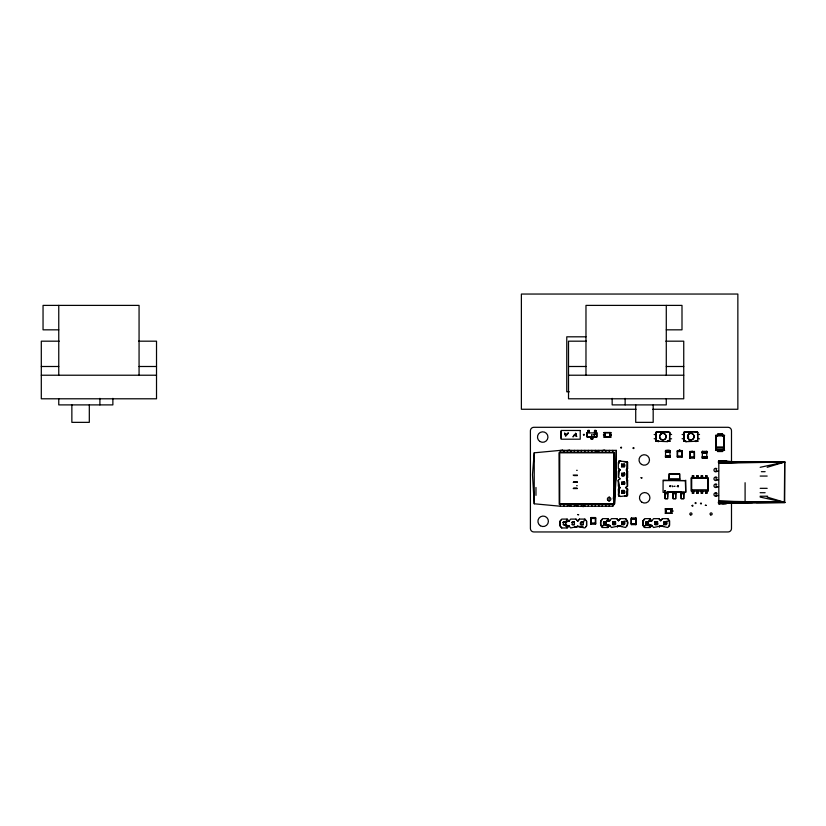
<?xml version="1.0" encoding="UTF-8"?>
<svg xmlns="http://www.w3.org/2000/svg" width="826" height="826" viewBox="0 0 826 826"><rect width="100%" height="100%" fill="white"/><g stroke="black" fill="none" stroke-linecap="round" stroke-linejoin="round"><path stroke-width="1.24" d="M587.193 432.907L596.671 432.896L596.671 436.789L587.193 436.789L586.904 432.607L586.904 437.078L596.961 437.078L596.961 432.607M594.565 431.1L594.565 430.48L595.938 430.48L595.938 432.556L594.513 432.556L594.565 431.1L595.938 431.089M666.272 398.659L666.272 404.895L612.159 404.895L612.159 398.349M667.749 492.502L667.666 498.656L665.095 498.656L665.002 492.492L667.749 492.502L667.676 497.262M669.184 478.77L669.194 473.866L679.622 473.897L679.726 480.071L668.957 480.164L669.184 478.77L679.653 478.781L679.726 480.071M675.782 492.502L675.709 498.687L673.138 498.656L673.045 492.492L675.782 492.502L675.709 498.656L673.118 498.656L673.045 492.492M683.825 492.502L683.752 498.687L681.182 498.656L681.089 492.492L683.825 492.502L683.752 498.656L681.161 498.656L681.089 492.492M685.322 491.945L663.061 492.368L663.082 480.174L685.332 480.618L685.745 492.389L685.756 480.185M587.926 430.48L587.864 432.576L587.926 430.48L589.299 430.48L589.341 432.576L589.299 430.48M592.614 438.575L592.614 439.205L591.24 439.205L591.199 437.119L591.24 439.205L592.624 439.184L592.686 437.109L592.614 438.575L591.24 438.596M594.668 435.137L594.41 434.404L594.648 435.137M670.02 455.776L669.989 457.356L669.969 450.48L665.539 450.48L665.56 455.973L669.979 455.983L669.989 457.356L665.539 457.336L665.488 455.776L665.529 457.356L665.735 455.921A7.806 7.806 0 0 1 669.783 455.921L670.02 455.838M716.163 449.747L723.999 449.747L724.619 450.346L715.543 450.346L716.163 449.747L716.183 435.891L715.543 435.261L724.619 435.261L723.968 435.891L716.183 435.891M784.339 502.177L784.7 462.219M605.004 437.109L605.024 432.587L609.898 432.576L609.898 437.109L605.004 437.109L605.024 432.587M609.877 437.099L609.898 432.576M666.2 513.38L666.221 508.857L671.084 508.847L671.084 513.38L666.2 513.38L666.221 508.857M671.084 513.38L671.084 508.847M691.372 491.129L691.352 477.934L691.372 491.129L707.954 491.14L708.016 477.934L707.954 491.14M595.938 430.48L595.938 432.545L594.513 432.556L594.565 430.48M706.829 456.654L706.788 458.244L706.829 456.716M586.605 521.185L586.605 525.863L584.86 527.959L577.746 526.43L570.621 527.959L569.052 525.863L563.322 524.644L563.322 522.414L569.052 521.185L570.621 519.089L575.99 519.089L577.746 521.237L579.491 519.089L584.86 519.089L586.584 521.206L586.574 525.852L585.644 526.916M626.449 526.472L627.368 525.408L627.409 520.741L625.654 518.645L620.285 518.645L618.54 520.824L616.795 518.645L611.416 518.645L609.846 520.741L604.116 521.97L604.116 524.2L602.02 526.823M665.591 450.542C673.448 449.148 669.587 453.711 665.58 451.874C666.035 448.466 664.496 452.916 666.396 452.049M702.286 456.654L702.348 458.224L706.726 458.162L702.348 458.224L702.327 456.871L704.227 456.541L706.788 456.861L706.788 458.244M569.052 525.863L567.132 527.959L561.752 527.959L560.007 525.863L560.069 521.206L561.752 519.089L567.132 519.089L569.052 521.185M624.084 521.97L621.854 521.97L624.084 521.97L624.084 524.2L621.854 524.2L621.854 521.97C628.927 519.151 629.515 522.858 625.654 527.515L618.54 525.986L611.416 527.515L609.846 525.429L607.926 527.515L602.546 527.515L600.843 525.408L600.863 520.762L602.546 518.645L607.926 518.645L609.846 520.741M644.146 526.823L646.242 524.2L646.242 521.97L651.972 520.741L653.542 518.645L658.911 518.645L660.666 520.793L662.411 518.645L667.78 518.645L669.504 520.762L669.525 525.429L667.78 527.515L660.666 525.986L653.542 527.515L651.972 525.429L650.052 527.515L644.672 527.515L642.927 525.429L642.989 520.762L644.579 519.699M667.666 498.687L665.085 498.656L665.002 492.492M715.997 435.674L715.997 449.922M724.165 449.922L724.165 435.674M561.081 438.162L561.081 431.699M614.461 504.087L616.279 450.366L560.41 450.366L534.226 452.813L532.481 474.64L534.226 503.788L560.41 506.235L612.789 506.235L614.534 503.788L614.265 452.266L559.718 452.111L559.016 452.813L559.223 504.283L613.832 504.49L614.461 504.087L616.279 474.64L616.279 450.366M594.059 434.827L593.677 434.476M609.03 501.248L609.216 496.911M619.056 463.562L618.901 461.053L626.913 461.713L626.542 478.708L627.244 486.462M626.913 461.713L627.615 462.405L627.615 468.476L626.562 469.87L627.615 471.274L627.615 477.345L626.542 478.708L627.615 480.143L627.615 486.215L625.519 487.608L627.615 489.002L627.037 495.714L624.549 495.889M674.078 486.184L673.84 486.39M675.018 486.184L674.78 486.39M613.264 498.935L616.279 474.64M595.959 434.042L595.092 434.269L595.897 433.826M686.385 441.559L683.721 440.96L684.011 432.256L695.265 431.668L697.846 432.494L695.626 431.647L697.619 432.256L697.908 438.802L699.539 438.802M695.626 441.58L697.908 441.229L694.8 441.332L697.908 441.229L697.309 440.63M688.254 438.131L688.492 437.326M695.616 431.595L683.825 432.473L686.881 431.905M622.081 465.441L621.854 466.556L624.084 466.556L624.084 464.326L621.854 464.326L621.854 466.556L621.854 464.326M622.081 474.31L621.854 475.425L624.084 475.425L624.084 473.195L621.854 473.195L621.854 475.425L621.854 473.195M622.081 483.179L621.854 484.294L624.084 484.294L624.084 482.064L623.279 481.971M624.084 482.064L624.084 484.294L624.084 482.064L621.854 482.064L621.854 484.294L621.854 482.064M667.821 441.125L667.676 441.683L658.043 441.229M670.64 486.421L670.082 485.894L670.567 486.225M668.957 480.164L669.194 473.866L679.643 473.907L679.653 478.781M688.564 436.438L688.234 437.852M619.18 488.434L618.323 480.143L620.419 478.739L618.323 477.345L618.323 471.274L620.419 469.87L618.323 468.476L618.323 462.405L620.419 461.001M667.749 441.383L669.566 440.908L666.871 441.332L669.969 441.229L669.37 440.63L669.917 432.494L666.871 431.905M569.661 450.531L569.083 449.84L568.68 450.593M604.58 450.531L604.033 449.829L603.589 450.593M681.646 451.812L681.997 450.593L677.454 450.593L677.454 457.232L681.997 457.232L681.997 450.593L681.997 457.232M694.067 452.7L694.418 451.481L689.875 451.481L689.875 458.11L694.418 458.11L694.418 451.481L694.418 458.11M619.18 470.696L619.18 469.044M658.054 441.518L658.942 441.332L655.782 440.96L658.446 441.559L655.782 440.96L655.885 432.473L657.95 431.957M718.806 462.219L718.806 460.836L723.452 462.209L723.906 460.877L733.178 461.775L784.7 462.023L767.178 467.31M657.992 431.884L656.195 432.328L658.942 431.905M562.651 450.593L562.207 449.829L561.69 450.593M615.721 523.519L615.38 523.963M688.203 438.11L688.543 437.357M657.847 523.519L657.506 523.963M567.132 527.959L565.552 524.644L565.552 522.414L567.132 519.089M583.29 522.414L581.06 522.414L583.29 522.414L581.06 522.414L581.06 524.644L583.29 524.644L583.29 522.414L584.86 519.089L585.644 520.143M607.926 518.645L606.346 521.97L606.346 524.2L607.926 527.515M582.671 505.935L583.115 506.772L583.579 505.966M593.946 435.106L593.595 434.507M677.382 486.318L677.754 485.512M591.695 435.137L592.035 434.579L591.881 435.168M591.344 518.769L590.993 517.551L590.993 524.18L595.525 524.18L595.525 517.551L590.993 517.551L590.993 524.18L590.993 522.961M595.525 522.961L595.525 524.18L595.525 517.551L595.525 518.769M631.343 524.624L631.343 517.995L635.886 517.995L635.886 524.624L631.343 524.624L631.343 517.995M635.886 523.405L635.886 524.624L635.886 517.995L635.886 519.213M677.454 451.812L677.454 450.593L677.454 457.232L677.454 456.004M689.875 452.7L689.875 451.481L689.875 458.11L689.875 456.892M677.578 486.039L678.094 486.318M579.491 519.089L577.746 521.237L575.99 519.089M577.364 526.141L576.517 527.267L577.364 526.141L583.28 526.916M620.285 518.645L618.54 520.793L616.795 518.645M618.158 525.697L617.311 526.823L618.158 525.697L621.699 526.472L619.077 526.069M644.672 527.515L642.958 525.408L642.927 520.741L644.672 518.645L650.052 518.645L650.568 519.347M662.411 518.645L660.666 520.793L658.911 518.645M660.284 525.697L659.437 526.823L660.284 525.697L663.825 526.472L661.203 526.069M575.701 433.361L572.986 436.933L573.977 435.095L576.651 436.479L575.701 433.361L576.651 436.479M595.515 518.439L590.993 518.429L591.003 523.292L595.525 523.312L595.515 518.439L590.993 518.429M681.987 451.481L681.997 456.355L677.454 456.355L677.454 451.471L681.997 451.471L677.454 451.471M635.865 518.883L635.886 523.756L631.343 523.756L631.343 518.862L635.886 518.862L631.343 518.862M694.398 452.369L694.418 457.243L689.875 457.243L689.875 452.349L694.418 452.349L689.875 452.349M590.993 523.312L595.525 523.312M625.519 487.608L626.996 486.628M561.752 527.959L560.038 525.852L560.007 521.185L560.968 520.143M602.546 527.515C600.275 525.708 599.676 521.743 601.762 519.699L602.453 519.699M668.564 526.472L669.494 525.408L669.525 520.741L663.98 521.97L663.98 524.2L666.21 524.2L666.21 521.97L663.98 521.97L666.21 521.97M627.615 489.002L627.615 495.084L627.037 495.714L620.419 496.478L618.684 495.941L618.323 489.002L620.419 487.608L618.323 486.215L618.323 480.143L619.304 487.918L618.684 495.941L619.18 495.652M685.91 432.06L684.011 432.256L684.011 440.981L686.014 441.673L695.657 441.29M667.893 441.187L669.969 441.229L667.676 441.332M601.762 526.472L605.231 523.973L609.846 525.429M643.888 526.472L647.357 523.973L651.972 525.429M604.219 435.271L603.372 434.858L604.219 434.414M669.927 455.952L669.122 455.776M605.355 432.576L604.136 432.576L610.765 432.576L610.765 437.109L604.136 437.109L604.136 432.576L610.765 432.576L609.547 432.576M609.547 437.109L610.765 437.109L604.136 437.109L605.355 437.109M626.996 468.889L627.615 468.476M626.428 478.14L627.615 477.345M626.077 487.732L626.996 488.589L627.037 495.714L627.615 495.084M666.551 508.847L665.322 508.847L671.961 508.847L671.961 513.38L665.322 513.38L665.322 508.847L671.961 508.847L670.733 508.847M665.322 513.38L671.961 513.38M657.692 432.174L656.081 432.256L656.081 440.981L657.548 441.001M721.119 502.797L718.806 503.798L718.806 502.993L784.7 502.353L767.178 497.097M565.552 522.414L563.322 522.414L568.701 521.185M609.495 520.741L604.116 521.97L605.231 522.197M651.972 520.741L646.242 521.97L647.357 522.197M670.268 486.617C669.845 484.552 670.505 486.369 670.134 486.607M702.42 458.193L702.534 456.809A7.806 7.806 0 0 1 706.581 456.809L706.705 456.84M669.896 450.521L669.865 451.874A7.806 7.806 0 0 1 665.735 451.905L665.56 451.853M620.419 487.608L619.304 487.918L618.323 495.084L620.419 496.478M752.496 502.621L725.114 503.003L722.833 503.623L719.219 502.766M669.411 451.987L670.02 451.987M665.56 455.973L666.097 455.838M721.119 461.558L723.906 460.877L725.114 461.404M694.8 431.905L695.616 431.73M721.191 503.271L718.806 503.798L718.806 461.497L784.7 462.023L760.168 467.31M719.105 461.538L723.906 460.877M563.322 524.644L568.701 525.863M572.191 524.644L574.421 524.644L574.421 522.414L572.191 522.414L572.191 524.644L574.421 524.644L573.306 524.417M615.215 521.97L612.985 521.97L612.985 524.2L615.215 524.2L615.215 521.97L612.985 521.97L614.1 522.197M604.116 524.2L606.346 524.2L608.71 526.472L604.116 524.2L609.495 525.429M657.341 521.97L655.111 521.97L655.111 524.2L657.341 524.2L657.341 521.97L655.111 521.97L656.226 522.197M646.242 524.2L648.472 524.2L650.836 526.472L646.242 524.2L651.621 525.429M718.651 470.934L716.194 471.336L716.121 468.538M718.599 479.7L716.142 480.102L716.059 477.294M718.599 486.71L716.142 487.113L716.059 484.304M718.599 495.466L716.142 495.868L716.07 493.07M725.114 503.003L723.297 502.735L725.238 503.457L722.833 503.623L723.297 502.735L784.7 502.745L784.7 461.703L733.178 461.641L733.178 462.219M692.281 493.205L693.788 493.132M696.721 493.205L698.218 493.132M701.15 493.205L702.658 493.132M705.59 493.205L707.087 493.132M587.926 432.039L589.299 431.977M594.555 432.039L595.938 431.977M591.24 437.708L592.614 437.646M692.281 475.879L693.788 475.807M696.721 475.879L698.218 475.807M701.15 475.879L702.658 475.807M705.59 475.879L707.087 475.807M724.67 462.157L733.178 461.775M737.587 462.436L718.806 463.272L784.7 462.023L737.814 462.168M587.926 431.11L589.299 431.1M667.676 431.905L658.043 432.008L667.676 431.595M717.505 449.427L717.505 451.461L722.647 451.409L722.647 449.406M756.358 502.59L784.7 502.353L760.168 497.097M730.07 502.105L745.093 502.001L745.093 482.704M736.327 462.147L759.042 462.147M688.925 440.661L691.321 440.65M587.916 431.833L589.31 431.833M591.24 437.852L592.624 437.852M665.075 493.772L667.676 493.772M673.118 493.772L675.72 493.772M681.161 493.772L683.763 493.772M58.76 329.832L43.045 329.832L43.045 305.393L139.067 305.393L139.067 375.221M666.283 329.832L681.997 329.832L681.997 305.393L585.975 305.393L585.975 375.221M585.975 336.812L566.77 336.812L566.77 391.803L569.331 391.803M59.224 341.179L41.3 341.179L41.3 398.793L156.517 398.793L156.517 341.179L138.592 341.179M586.439 341.179L568.515 341.179L568.515 398.793L683.742 398.793L683.742 341.179L665.818 341.179M41.3 366.496L58.76 366.496M139.067 366.496L156.517 366.496M568.515 366.496L585.975 366.496M666.283 366.496L683.742 366.496M41.3 375.221L156.517 375.221M568.515 375.221L683.742 375.221M636.061 409.262L521.382 409.262L521.382 294.046L737.855 294.046L737.855 409.262L652.819 409.262M587.926 430.501L589.299 430.501M594.555 430.501L595.938 430.501M654.151 434.517L655.782 434.517M669.432 434.435L671.61 434.435M682.09 434.517L683.721 434.517M697.361 434.435L699.539 434.435M722.647 435.168L717.505 435.168L722.647 434.135L722.647 436.18M717.505 435.312L722.647 435.312M654.151 438.72L656.329 438.72M669.969 438.802L671.61 438.802M682.09 438.72L684.269 438.72M716.338 446.98L723.824 446.98M716.338 448.115L723.824 448.115M717.505 450.284L722.647 450.284M717.505 450.428L722.647 450.428M717.505 450.79L722.647 450.79M576.62 470.324L577.229 470.324M761.365 471.687L765.124 471.687M573.151 475.084L577.395 475.084M573.833 475.59L577.395 475.59M760.168 476.065L767.178 476.065M691.352 477.934L707.841 478.078M691.827 478.264L707.541 478.264M663.495 480.618L685.332 480.608M573.667 481.775L577.395 481.775M573.203 482.332L577.395 482.332M672.075 485.647L672.581 486.741M576.62 485.709L577.229 485.709M677.196 486.452L678.094 486.452M573.667 488.011L576.94 488.011M760.168 488.331L767.178 488.331M573.203 488.569L577.395 488.569M691.496 489.818L707.882 489.808M667.356 491.945L681.481 491.945M760.116 492.719L765.124 492.719M760.116 496.219L767.622 496.219M756.358 502.177L784.7 502.177M616.795 526.472L617.58 526.472M658.921 526.472L659.706 526.472M574.504 526.916L576.785 526.916M594.555 431.306L595.938 431.306M717.505 434.806L722.647 434.827L717.505 434.331L722.647 434.135L717.505 434.197L717.505 436.2M591.24 438.379L592.624 438.379M594.555 431.73L595.938 431.74M677.475 456.334L681.997 456.355M689.886 457.222L694.418 457.243M734.015 502.218L784.7 502.353L718.806 501.124L745.093 502.001M631.353 523.736L635.886 523.756M587.926 431.296L589.31 431.306M665.58 457.274L669.917 457.315M717.505 451.461L722.647 451.512M620.419 469.87L619.448 469.839L618.571 477.511M696.215 432.246L695.843 432.07M685.931 441.198L683.721 440.96L686.014 441.642M718.806 502.993L725.238 503.457M685.487 441.001L685.559 441.001M618.901 461.053L621.214 461.321M623.527 461.589L627.615 462.405M695.688 432.019L697.619 432.256L697.619 440.981M718.806 460.836L721.181 461.125M578.283 526.513L580.905 526.916M564.437 524.417L567.916 526.916L565.614 525.78M667.924 432.163L669.679 432.256L669.679 440.981M564.643 433.206L567.317 434.59L568.309 432.752L565.593 436.324L564.643 433.206L564.819 434.383M667.831 432.112L668.379 432.256L667.831 431.977M626.077 469.994L627.615 471.274M626.996 479.72L627.615 480.143M561.308 431.988L561.308 432.927M667.78 518.645L668.564 519.699M651.621 520.741L650.052 518.645L648.472 521.97L648.472 524.2L650.052 527.515M625.654 518.645L626.449 519.699M722.822 460.784L723.452 462.209M626.469 473.329L626.996 477.758L626.996 470.861M626.542 492.379L626.893 495.858M723.968 435.891L723.999 449.747M58.76 398.659L58.76 404.895L112.873 404.895L112.873 398.349M731.495 461.62L731.495 430.749A3.449 3.449 0 0 0 728.047 427.3L533.854 427.3A3.449 3.449 0 0 0 530.406 430.749L530.406 528.506A3.449 3.449 0 0 0 533.854 531.954L728.047 531.954A3.449 3.449 0 0 0 731.495 528.506L731.495 502.786M707.675 478.399L707.675 490.613M706.757 456.809L706.777 451.368L702.348 451.368L702.358 456.809M691.692 478.399L691.692 490.613M678.445 485.647L677.909 486.741L677.909 485.512M678.28 485.512L678.28 486.741M666.283 305.393L666.283 375.221M653.18 404.895L653.18 422.354L635.721 422.354L635.721 404.895M626.996 492.048L626.996 495.497M625.137 398.349L625.137 404.895M612.789 450.366L612.789 452.111M612.789 503.932L612.789 506.235M609.299 450.366L609.299 452.111M609.299 504.49L609.299 506.235M605.809 450.366L605.809 452.111M605.809 504.49L605.809 506.235M602.309 450.366L602.309 452.111M602.309 504.49L602.309 506.235M598.819 450.366L598.819 452.111L595.329 450.366L595.329 452.111M598.819 504.49L598.819 506.235M595.329 504.49L595.329 506.235M591.839 450.366L591.839 452.111M591.839 504.49L591.839 506.235M588.349 450.366L588.349 452.111M588.349 504.49L588.349 506.235M584.86 450.366L584.86 452.111M584.86 504.49L584.86 506.235M581.359 450.366L581.359 452.111M581.359 504.49L581.359 506.235M577.87 450.366L577.87 452.111M577.87 504.49L577.87 506.235L574.38 504.49L574.38 506.235M574.38 450.366L574.38 452.111M570.89 450.366L570.89 452.111M570.89 504.49L570.89 506.235L567.4 504.49L567.4 506.235M567.4 450.366L567.4 452.111M563.91 450.366L563.91 452.111M563.91 504.49L563.91 506.235M560.41 450.366L560.41 452.111M560.41 504.49L560.41 506.235M535.971 487.474L535.971 495.363M534.226 452.813L534.226 503.788M99.905 398.349L99.905 404.895M89.311 404.895L89.311 422.354L71.862 422.354L71.862 404.895M58.76 305.393L58.76 375.221M566.223 524.252A1.92 1.92 0 0 1 565.769 524.913M562.929 522.342A1.92 1.92 0 0 1 566.223 522.806M571.974 522.146A1.92 1.92 0 0 1 574.431 521.97M580.843 524.913A1.92 1.92 0 0 1 580.843 522.146A1.92 1.92 0 0 1 583.6 522.239M606.656 524.365A1.92 1.92 0 0 1 605.757 524.933M604.704 524.933A1.92 1.92 0 0 1 603.403 523.674M603.403 522.486A1.92 1.92 0 0 1 604.002 521.609M615.762 524.045A1.92 1.92 0 0 1 614.627 524.933M613.573 524.933A1.92 1.92 0 0 1 612.51 524.159M612.51 522.011A1.92 1.92 0 0 1 612.871 521.609M615.339 521.609A1.92 1.92 0 0 1 615.762 522.125M624.859 523.416A1.92 1.92 0 0 1 623.496 524.933M622.308 524.892A1.92 1.92 0 0 1 621.544 524.365M624.208 521.609A1.92 1.92 0 0 1 624.859 522.755M648.782 524.365A1.92 1.92 0 0 1 647.883 524.933M646.83 524.933A1.92 1.92 0 0 1 645.529 523.674M645.529 522.486A1.92 1.92 0 0 1 646.128 521.609M657.888 524.045A1.92 1.92 0 0 1 656.753 524.933M655.699 524.933A1.92 1.92 0 0 1 654.636 524.159M654.636 522.011A1.92 1.92 0 0 1 654.997 521.609M657.465 521.609A1.92 1.92 0 0 1 657.888 522.125M666.985 523.416A1.92 1.92 0 0 1 665.622 524.933M664.434 524.892A1.92 1.92 0 0 1 663.67 524.365M666.334 521.609A1.92 1.92 0 0 1 666.985 522.755M719.064 501.299A1.394 1.394 0 0 0 719.725 503.932L725.651 503.932A1.394 1.394 0 0 0 727.045 502.59M717.319 495.166A1.745 1.745 0 0 1 714.738 495.972A1.745 1.745 0 0 1 714.459 493.287A1.745 1.745 0 0 1 717.144 493.535M624.859 492.379A1.92 1.92 0 0 1 624.208 493.514M621.544 490.758A1.92 1.92 0 0 1 622.308 490.241M623.63 490.241A1.92 1.92 0 0 1 624.859 491.707M716.999 486.958A1.745 1.745 0 0 1 714.542 487.092A1.745 1.745 0 0 1 714.376 484.645A1.745 1.745 0 0 1 716.823 484.449M624.859 483.509A1.92 1.92 0 0 1 624.394 484.459M624.487 481.992A1.92 1.92 0 0 1 624.859 482.838M717.319 479.452A1.745 1.745 0 0 1 714.738 480.257A1.745 1.745 0 0 1 714.459 477.562A1.745 1.745 0 0 1 717.144 477.82M624.859 474.64A1.92 1.92 0 0 1 623.372 476.189M622.567 476.189A1.92 1.92 0 0 1 621.544 475.59M624.301 472.926A1.92 1.92 0 0 1 624.859 473.979M716.999 471.233A1.745 1.745 0 0 1 714.542 471.378A1.745 1.745 0 0 1 714.376 468.931A1.745 1.745 0 0 1 716.823 468.734M624.859 465.771A1.92 1.92 0 0 1 623.867 467.134M622.071 467.134A1.92 1.92 0 0 1 621.544 466.721M621.544 464.15A1.92 1.92 0 0 1 621.957 463.809M623.991 463.809A1.92 1.92 0 0 1 624.859 465.11M727.004 461.703A1.394 1.394 0 0 0 725.651 460.65L719.725 460.65A1.394 1.394 0 0 0 719.064 463.272M702.348 451.368L702.286 452.937L702.348 451.368M577.653 514.608L578.706 514.753L577.663 514.526M583.424 434.786C584.746 436.551 584.395 432.969 583.424 434.755M610.466 434.786C611.849 436.52 611.395 433 610.476 434.755M620.667 447.651C621.968 449.416 621.689 445.834 620.677 447.609M633.088 448.095C634.327 449.881 634.213 446.298 633.088 448.053M641.069 477.8L642.122 477.944L641.079 477.727M672.106 511.057C673.427 512.822 673.128 509.219 672.106 511.057M679.199 450.304C680.552 452.059 680.139 448.497 679.199 450.273M691.61 451.636C692.952 453.391 692.549 449.829 691.62 451.605M692.054 505.739C693.437 507.474 693.024 503.901 692.054 505.739M695.162 503.075C696.401 504.872 696.287 501.279 695.172 503.034M700.479 503.519C701.863 505.254 701.429 501.65 700.479 503.519M705.363 505.295L706.416 505.44L705.373 505.223M665.188 490.696L664.445 491.005L665.24 490.727M624.084 464.326L624.084 466.556L624.084 464.326M624.084 473.195L624.084 475.425L624.084 473.195M622.081 492.048L621.854 493.163L624.084 493.163L624.084 490.923L621.854 490.923L621.854 493.163L621.854 490.923L622.081 492.048M624.084 490.923L624.084 493.163L624.084 490.923M658.054 431.719L655.885 432.473L658.074 431.73M706.788 451.347L706.829 452.875L706.788 451.347M660.831 433.98L659.747 435.612L659.757 437.749L661.027 439.339L662.886 439.928L664.92 439.256L666.004 437.615L665.993 435.488L664.734 433.887L662.875 433.309L660.831 433.98M688.77 433.98L687.686 435.612L687.697 437.749L688.956 439.339L690.815 439.928L692.859 439.256L693.943 437.615L693.933 435.488L692.673 433.887L690.815 433.309L688.77 433.98M702.379 452.762L706.674 452.762A7.806 7.806 0 0 1 702.534 452.782L702.41 452.751M574.421 522.414L572.191 522.414L574.421 522.414M582.175 524.417L581.06 524.644L583.29 524.644L582.175 524.417M614.1 523.973L612.985 524.2L615.215 524.2L614.1 523.973M622.969 523.973L621.854 524.2L624.084 524.2L622.969 523.973M656.226 523.973L655.111 524.2L657.341 524.2L656.226 523.973M665.095 523.973L663.98 524.2L666.21 524.2L665.095 523.973M580.213 430.48L561.081 430.48L561.081 439.205L580.213 439.205L580.213 430.48M613.832 452.813L559.718 452.813L559.718 503.788L613.832 503.788L613.832 452.813M693.788 477.696L692.281 477.696L692.281 476.024L693.788 476.096L693.788 477.696M698.218 477.696L696.721 477.696L696.721 476.024L698.218 476.096L698.218 477.696M702.658 477.696L701.15 477.696L701.15 476.024L702.658 476.096L702.658 477.696M707.087 477.696L705.59 477.696L705.59 476.024L707.087 476.096L707.087 477.696M693.788 491.315L692.281 491.315L692.281 492.915L693.788 492.988L693.788 491.315M698.218 491.315L696.721 491.315L696.721 492.915L698.218 492.988L698.218 491.315M702.658 491.315L701.15 491.315L701.15 492.915L702.658 492.988L702.658 491.315M707.087 491.315L705.59 491.315L705.59 492.915L707.087 492.988L707.087 491.315M540.38 525.749A5.235 5.235 0 0 0 548.392 521.495A5.235 5.235 0 0 0 540.7 516.684A5.235 5.235 0 0 0 540.38 525.749M690.371 514.835A1.043 1.043 0 0 0 691.971 513.979A1.043 1.043 0 0 0 690.433 513.018A1.043 1.043 0 0 0 690.371 514.835M710.546 514.835A1.043 1.043 0 0 0 712.146 513.979A1.043 1.043 0 0 0 710.608 513.018A1.043 1.043 0 0 0 710.546 514.835M641.926 502.249A5.235 5.235 0 0 0 649.928 497.995A5.235 5.235 0 0 0 642.236 493.184A5.235 5.235 0 0 0 641.926 502.249M641.482 464.408A5.235 5.235 0 0 0 649.484 460.154A5.235 5.235 0 0 0 641.792 455.343A5.235 5.235 0 0 0 641.482 464.408M539.936 441.497A5.235 5.235 0 0 0 547.948 437.243A5.235 5.235 0 0 0 540.256 432.432A5.235 5.235 0 0 0 539.936 441.497M661.223 439.494A3.314 3.314 0 0 0 666.2 436.613A3.314 3.314 0 0 0 661.223 433.743A3.314 3.314 0 0 0 661.223 439.494M689.152 439.494A3.314 3.314 0 0 0 694.129 436.613A3.314 3.314 0 0 0 689.152 433.743A3.314 3.314 0 0 0 689.152 439.494M607.884 500.308A1.745 1.745 0 0 0 610.806 499.524A1.745 1.745 0 0 0 608.669 497.386A1.745 1.745 0 0 0 607.884 500.308"/></g></svg>
